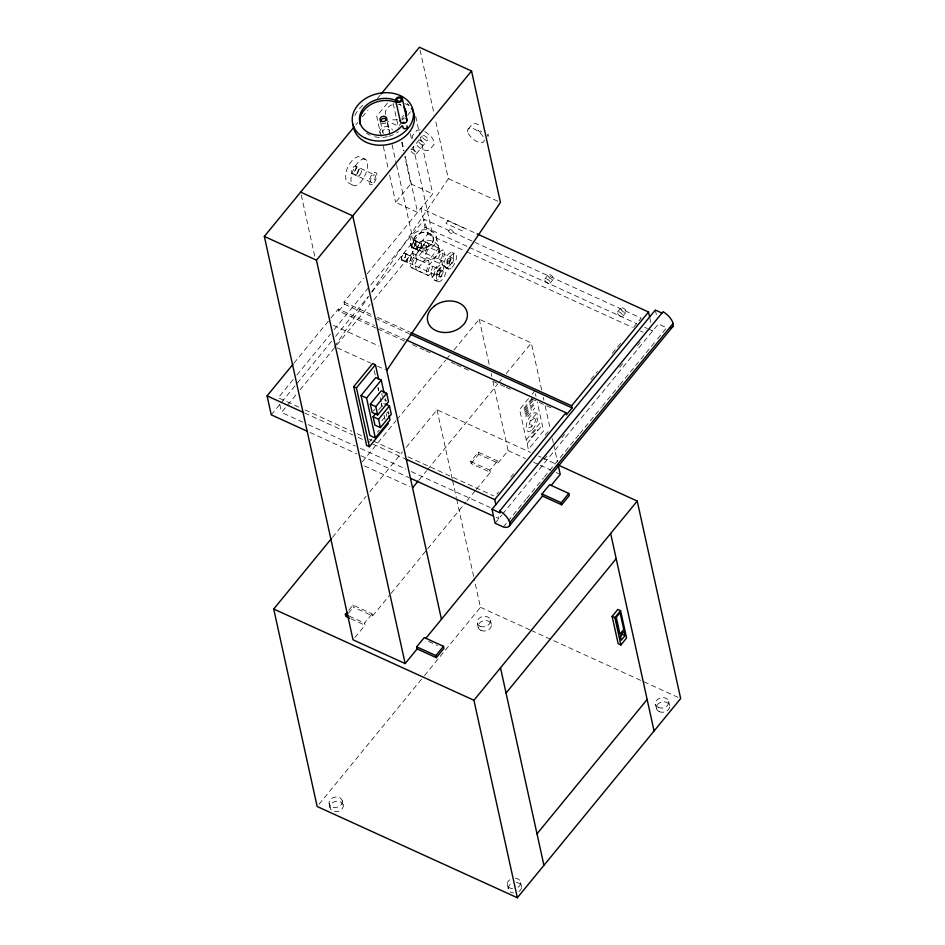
<?xml version="1.0" encoding="UTF-8"?>
<svg xmlns="http://www.w3.org/2000/svg" width="945" height="945" viewBox="0 0 945 945"><rect width="100%" height="100%" fill="white"/><g stroke="black" fill="none" stroke-linecap="round" stroke-linejoin="round"><path stroke-width="0.71" stroke-dasharray="4.72 3.54" d="M334.624 346.661L368.408 296.754M371.704 291.887L448.332 178.676L435.137 118.68M381.78 420.856L384.532 417.501L383.906 414.642M355.84 124.823L357.706 122.543M362.384 116.837L367.995 109.998M377.35 98.587L380.15 95.161M387.415 103.159L376.701 116.247L381.745 139.21M402.216 121.881L398.636 126.24L388.312 121.539M407.579 115.337L411.146 110.978M410.945 149.842L422.344 135.95M416.355 153.787L427.754 139.884M405.263 156.386L417.572 212.377L395.636 202.384L410.827 183.85L404.826 156.575M468.094 129.016L472.913 123.677L476.245 123.724L480.497 125.673M293.907 363.152L329.994 319.138M330.915 318.016L338.322 308.991L374.48 325.458M376.275 328.175L338.782 311.082L344.452 304.172L343.992 302.081L363.447 278.338M367.156 273.826L432.763 193.855L420.147 136.423M293.198 379.559L278.302 397.739L299.695 407.484M296.919 375.011L330.455 334.117M334.176 329.581L424.518 219.382L474 241.932M271.25 414.831L280.57 403.468M281.504 402.334L331.837 340.932M335.569 336.373L368.196 296.576M371.928 292.029L425.061 227.225L420.891 208.266L475.796 233.285M302.932 422.191L281.527 412.445L296.435 394.266M300.156 389.718L370.003 304.526M373.736 299.978L427.754 234.088L424.518 219.382M415.28 241.117A3.367 1.5 -65.5 0 1 414.3 246.279A3.367 1.5 -65.5 0 1 411.985 245.098A3.367 1.5 -65.5 0 1 415.28 241.117L439.732 252.173A6.733 3 -65.5 0 1 444.457 251.748A6.733 3 -65.5 0 1 441.587 260.572L442.508 264.777L432.219 277.334L416.391 270.116L426.679 257.572L425.758 253.366A6.733 3 -65.5 0 0 428.628 244.531A6.733 3 -65.5 0 0 423.903 244.956L413.615 257.512A6.733 3 -65.5 0 0 410.744 266.348A6.733 3 -65.5 0 0 415.457 265.911L439.862 276.944M425.758 253.366L441.587 260.572L431.286 273.129A6.733 3 -65.5 0 1 426.573 273.566A6.733 3 -65.5 0 1 429.443 264.73L428.522 260.525L438.811 247.968L422.982 240.762M373.062 411.382L374.87 409.161M378.52 410.071L383.965 403.432M369.353 442.177L372.058 438.87M377.492 432.255L379.299 430.046M362.313 461.821L395.99 420.749M396.924 419.615L445.556 360.293M446.501 359.147L450.233 354.588M453.978 350.016L479.233 319.221L531.35 342.964L541.709 390.108M332.51 537.303L366.105 496.326M369.838 491.778L402.499 451.934M406.232 447.387L437.027 409.823L530.452 452.395M544.852 278.952L548.218 274.841M550.061 283.216L553.427 279.106M419.107 479.871L426.597 470.74M427.53 469.606L497.672 384.036M498.606 382.902L502.35 378.331M506.095 373.771L531.35 342.964M348.752 610.21L352.969 605.06L372.165 613.813L372.625 615.916L353.43 607.162L352.969 605.06M476.327 489.415L490.36 472.311L471.165 463.558L470.704 461.455L478.3 452.194L497.495 460.936L497.956 463.038L478.761 454.297L478.3 452.194M348.362 613.34L353.43 607.162M471.165 463.558L478.761 454.297M528.527 398.566L519.596 409.457L528.373 449.383L543.564 430.849L537.209 401.956M532.106 394.195L534.787 390.935M523.943 408.181L532.401 397.857M524.215 409.433L532.685 399.109M524.522 410.827L532.992 400.503M524.829 412.209L530.523 405.263M525.16 413.697L533.618 403.373M525.455 415.091L533.925 404.767M525.786 416.58L531.48 409.634M527.735 416.627L534.669 408.169M617.475 312.051L620.841 307.94M354.883 637.556L365.03 625.177L364.569 623.074L372.165 613.813M490.36 472.311L489.9 470.208L497.495 460.936M535.969 414.064L530.275 421.009L528.231 427.695L531.562 426.868L534.587 423.183L536.595 416.934L530.275 421.009L531.562 426.868M372.625 615.916L389.34 595.527M391.218 593.247L426.762 549.884M427.695 548.75L466.039 501.972M466.984 500.826L475.394 490.561M497.956 463.038L508.126 450.635L493.054 382.075M622.684 316.315L626.062 312.204M526.259 439.791L541.45 421.257M535.874 429.609L530.96 435.598L531.421 437.7M532.165 436.791L537.87 429.845M527.109 443.63L542.3 425.096M496.822 494.2L498.688 491.932M510.796 477.166L513.584 473.752M545.253 435.137L548.053 431.723M590.897 379.465L597.405 371.515M612.313 353.347L621.621 341.984M633.729 327.218L641.182 318.122L475.335 242.546M544.096 459.483L546.895 456.069M561.838 437.854L564.637 434.44M619.696 367.286L622.495 363.872M637.426 345.657L640.226 342.244M495.085 523.211L501.677 515.167M502.61 514.033L658.393 324.017L666.627 327.761L655.428 341.417M503.319 526.956L507.052 522.408M507.985 521.262L525.715 499.645M526.648 498.499L543.446 478.016M544.379 476.871L578.907 434.759M579.84 433.625L601.303 407.437M602.237 406.303L619.034 385.808M619.967 384.674L654.495 342.562M319.008 804.23L423.525 676.75M424.459 675.604L480.45 607.316L474.106 578.482M420.194 129.878L416.91 130.339L416.048 131.367L412.256 135.997L412.386 139.281M404.791 103.596L408.665 105.356M448.332 178.676L499.102 201.817M365.337 159.303A14.411 6.426 -65.5 0 0 351.268 176.467A14.411 6.426 -65.5 0 0 361.262 181.369A14.411 6.426 -65.5 0 0 365.337 159.303L358.155 156.516C349.118 160.154 343.555 172.533 346.461 181.771L353.241 185.456M410.827 183.85L432.763 193.855M355.544 166.119A4.146 1.843 -65.5 0 1 354.375 172.462A4.146 1.843 -65.5 0 1 351.493 171.057A4.146 1.843 -65.5 0 1 355.544 166.119L374.74 174.872A4.146 1.843 -65.5 0 1 373.57 181.216A4.146 1.843 -65.5 0 1 370.688 179.798A4.146 1.843 -65.5 0 1 374.74 174.872M352.06 173.632L371.267 182.385M425.061 227.225L467.917 246.751M469.252 247.354L636.635 323.639M644.667 327.301L647.349 328.517M648.683 329.132L652.7 330.963L652.085 328.163M427.754 234.088L465.2 251.157M466.535 251.772L632.382 327.348M640.403 331.01L643.084 332.227M451.934 252.433L454.675 253.685M427.66 243.054L443.488 250.26M415.528 240.585A3.957 1.76 -65.5 0 1 414.382 246.645A3.957 1.76 -65.5 0 1 411.666 245.251A3.957 1.76 -65.5 0 1 415.528 240.585L421.009 243.078A3.957 1.76 -65.5 0 1 419.863 249.149A3.957 1.76 -65.5 0 1 417.147 247.755A3.957 1.76 -65.5 0 1 421.009 243.078M441.894 253.26L452.856 258.257M412.433 247.212L423.407 252.209M439.425 259.485L450.399 264.494M412.185 247.744L417.666 250.248M426.679 257.572L442.508 264.777M442.354 265.002A8.564 3.815 -65.5 0 1 439.531 278.302A8.564 3.815 -65.5 0 1 433.909 274.723A8.564 3.815 -65.5 0 1 442.354 265.002L445.095 266.254A8.564 3.815 -65.5 0 1 442.272 279.555A8.564 3.815 -65.5 0 1 436.649 275.975A8.564 3.815 -65.5 0 1 445.095 266.254M445.839 267.813L448.58 269.065M412.776 253.354L428.522 260.525M405.275 253.225A3.886 1.736 -65.5 0 1 403.987 259.273A3.886 1.736 -65.5 0 1 401.436 257.642A3.886 1.736 -65.5 0 1 405.275 253.225L410.756 255.729A3.886 1.736 -65.5 0 1 409.468 261.777A3.886 1.736 -65.5 0 1 406.917 260.147A3.886 1.736 -65.5 0 1 410.756 255.729M405.051 253.697A3.367 1.5 -65.5 0 1 403.928 258.93A3.367 1.5 -65.5 0 1 401.719 257.524A3.367 1.5 -65.5 0 1 405.051 253.697L429.443 264.73L439.732 252.173L438.811 247.968M431.841 265.911A3.367 1.5 -65.5 0 1 430.731 271.144A3.367 1.5 -65.5 0 1 428.522 269.738A3.367 1.5 -65.5 0 1 431.841 265.911L442.815 270.908A3.367 1.5 -65.5 0 1 441.705 276.141A3.367 1.5 -65.5 0 1 439.496 274.735A3.367 1.5 -65.5 0 1 442.815 270.908M402.086 259.733L413.059 264.73M401.861 260.206L407.342 262.698M411.713 267.825L427.542 275.042M434.83 280.358L437.582 281.598M343.992 302.081L372.106 314.886M377.468 317.331L409.598 331.978M344.452 304.172L373.913 317.603M375.248 318.217L408.724 333.467M379.831 327.903L405.275 339.503M377.622 328.789L404.401 340.991M412.433 344.653L424.482 350.146M425.817 350.749L432.515 353.808M451.261 362.348L455.277 364.179M456.624 364.794L471.354 371.503M492.77 381.26L504.819 386.753M506.166 387.367L512.863 390.415M531.61 398.967L551.691 408.11M333.55 325.387L378.992 346.083M337.294 347.89L370.712 363.104M377.386 366.152L385.406 369.802M538.461 456.045L541.131 457.262M542.465 457.876L555.814 463.96M508.126 450.635L525.503 458.561M533.512 462.211L538.863 464.645M540.197 465.259L550.888 470.126M556.227 472.559L560.243 474.39M384.142 399.7L386.328 400.704M386.907 412.315L389.104 413.308M470.704 461.455L489.9 470.208M305.046 409.929L351.859 431.263M357.21 433.696L362.561 436.129M369.247 439.177L371.917 440.405M373.251 441.008L402.676 454.415M408.027 456.86L493.621 495.865M304.597 412.977L352.839 434.96M358.179 437.405L363.53 439.838M372.885 444.103L406.291 459.329M308.283 424.636L355.096 445.969M360.435 448.402L405.913 469.122M411.264 471.567L490.171 507.524M310.102 432.55L356.997 453.919M361.014 455.75L409.114 477.674M496.208 517.352L498.877 518.581L497.956 514.387M364.451 465.932L409.894 486.64M480.45 607.316L529.838 629.819M531.173 630.421L677.99 697.339M428.581 641.407L437.535 645.494M349.213 616.081L364.569 623.074M350.949 618.762L365.03 625.177M424.777 131.568C429.136 134.344 434.842 138.679 434.05 144.467L429.384 150.113C423.832 151.944 418.481 147.207 414.902 143.439M655.322 310.043L656.858 317.024M649.936 318.382L650.857 322.576M668.658 701.308L669.58 705.513M655.523 704.332L656.456 708.526M543.28 397.254L543.907 400.113M545.159 405.818L550.191 428.676M552.388 438.681L553.333 442.969M553.64 444.386L557.408 461.538M535.39 393.687L535.992 396.451M420.064 50.109L433.885 112.963M479.233 319.221L489.593 366.365M491.164 373.499L491.79 376.358M415.717 116.329L419.828 134.993M436.354 236.841L438.657 247.342M410.425 133.954L412.008 141.159M413.284 146.912L433.223 237.632M431.286 273.129L432.219 277.334M402.109 142.033L403.999 150.645M393.155 103.454L398.837 129.3M401.672 142.222L403.562 150.834M387.356 121.621L389.387 130.812M387.379 123.11L389.907 134.639M392.128 144.715L396.238 163.438M396.557 164.879L413.65 242.641M410.532 243.432L412.835 253.933A13.336 10.253 -12.4 0 0 433.72 258.209A13.336 10.253 -12.4 0 0 431.924 240.951A13.336 10.253 -12.4 0 0 412.563 251.264L412.835 253.933M415.457 265.911L416.391 270.116M490.384 620.074L491.305 624.267M380.504 121.822L382.819 132.324M383.327 146.392L388.371 169.356M389.635 175.108L395.636 202.384M437.027 409.823L452.242 479.009M452.56 480.45L456.364 497.755M456.671 499.196L473.788 577.041M477.26 623.086L478.182 627.291M520.636 882.63L521.557 886.835M507.311 884.331L508.233 888.536A6.733 5.186 -12.4 0 0 513.501 892.93M385.324 398.613L385.95 401.46M388.135 411.441L388.761 414.288M381.745 393.451L382.43 396.416M386.162 413.532L386.788 416.402M374.267 370.676L375.212 374.976M378.059 387.887L378.685 390.757M381.52 403.669L382.158 406.539M384.048 415.15L384.993 419.462M377.953 387.556L378.579 390.403M380.15 397.538L381.083 401.814M381.402 403.243L382.028 406.09M338.322 308.991L338.782 311.082M301.278 195.001L314.803 256.52M279.767 404.425L281.527 412.445M342.303 800.899A6.733 5.186 -12.4 0 1 333.254 807.325A6.733 5.186 -12.4 0 1 331.553 798.513A6.733 5.186 -12.4 0 1 342.303 800.899L343.224 805.093A6.733 5.186 -12.4 0 1 334.187 811.531A6.733 5.186 -12.4 0 1 332.475 802.718A6.733 5.186 -12.4 0 1 343.224 805.093M329.108 803.593L330.029 807.798M515.368 878.248A6.733 5.186 -12.4 0 1 520.53 881.968A6.733 5.186 -12.4 0 1 517.6 887.556M512.58 888.725A6.733 5.186 -12.4 0 1 507.406 885.004A6.733 5.186 -12.4 0 1 510.347 879.417M516.289 882.453A6.733 5.186 -12.4 0 1 521.463 886.162A6.733 5.186 -12.4 0 1 518.521 891.761M508.233 888.536A6.733 5.186 -12.4 0 1 512.84 882.89M379.819 133.009A6.45 4.961 -12.4 0 1 384.958 126.736A6.45 4.961 -12.4 0 1 392.388 130.126M383.552 133.481A3.367 2.587 -12.4 0 1 385.501 129.052A3.367 2.587 -12.4 0 1 389.245 132.17M385.95 122.874A3.367 2.587 -12.4 0 1 381.248 122.98M354.93 115.479A30.949 23.814 -12.4 0 1 363.967 104.458M407.165 103.477A30.949 23.814 -12.4 0 1 409.114 105.308M398.483 131.65A23.649 18.203 -12.4 0 1 396.534 132.985M393.344 134.698A23.649 18.203 -12.4 0 1 388.714 136.375M387.521 136.671A23.649 18.203 -12.4 0 1 371.279 135.761M369.991 135.23A23.649 18.203 -12.4 0 1 366.483 133.198M399.062 103.974A23.649 18.203 -12.4 0 1 401.2 105.521M401.696 120.109A2.209 1.701 -12.4 0 1 404.058 118.952M401.731 118.645A3.437 2.646 -12.4 0 1 404.283 117.983M403.669 115.503A10.1 7.773 -12.4 0 1 401.968 117.215M397.361 119.472A10.1 7.773 -12.4 0 1 389.824 119.035M385.477 114.475A10.1 7.773 -12.4 0 1 395.766 104.092M398.341 104.245A10.1 7.773 -12.4 0 1 400.692 104.919M447.776 220.752L445.981 223.398L462.436 230.899L464.231 228.253L447.776 220.752M425.817 242.05L415.516 254.595L416.438 258.8L426.738 246.255L425.817 242.05M480.025 626.204A6.733 5.186 -12.4 0 0 490.467 621.42A6.733 5.186 -12.4 0 0 480.97 617.097A6.733 5.186 -12.4 0 0 480.025 626.204M658.299 707.451A6.733 5.186 -12.4 0 0 668.741 702.667A6.733 5.186 -12.4 0 0 659.244 698.343A6.733 5.186 -12.4 0 0 658.299 707.451M659.22 711.656A6.733 5.186 -12.4 0 0 669.662 706.872A6.733 5.186 -12.4 0 0 660.165 702.537A6.733 5.186 -12.4 0 0 659.22 711.656M480.946 630.409A6.733 5.186 -12.4 0 0 491.4 625.625A6.733 5.186 -12.4 0 0 481.891 621.302A6.733 5.186 -12.4 0 0 480.946 630.409M411.288 151.448A3.367 1.536 39.3 0 0 416.107 154.094A3.367 1.536 39.3 0 0 413.579 149.901A3.367 1.536 39.3 0 0 411.288 151.448M418.009 247.2A10.1 7.773 -12.4 0 0 433.436 239.664A10.1 7.773 -12.4 0 0 418.883 233.545A10.1 7.773 -12.4 0 0 418.009 247.2M418.115 247.058A9.899 7.619 -12.4 0 0 433.235 239.676A9.899 7.619 -12.4 0 0 418.978 233.687A9.899 7.619 -12.4 0 0 418.115 247.058M418.883 142.175A3.367 1.536 39.3 0 0 423.703 144.821A3.367 1.536 39.3 0 0 421.175 140.64A3.367 1.536 39.3 0 0 418.883 142.175M422.675 137.545A3.367 1.536 39.3 0 0 427.494 140.191A3.367 1.536 39.3 0 0 424.966 136.009A3.367 1.536 39.3 0 0 422.675 137.545M620.924 309.405A3.367 1.536 39.3 0 0 625.72 312.441A3.367 1.536 39.3 0 0 623.712 308.365A3.367 1.536 39.3 0 0 620.924 309.405M548.289 276.306A3.367 1.536 39.3 0 0 553.085 279.342A3.367 1.536 39.3 0 0 551.089 275.267A3.367 1.536 39.3 0 0 548.289 276.306M448.273 230.722A3.367 1.536 39.3 0 0 453.068 233.758A3.367 1.536 39.3 0 0 451.072 229.682A3.367 1.536 39.3 0 0 448.273 230.722M468.318 133.422A10.1 4.619 39.3 0 0 482.706 142.53A10.1 4.619 39.3 0 0 476.705 130.304A10.1 4.619 39.3 0 0 468.318 133.422M416.272 249.456A13.336 10.253 -12.4 0 0 436.625 239.51A13.336 10.253 -12.4 0 0 417.418 231.442A13.336 10.253 -12.4 0 0 416.272 249.456M440.854 258.776A3.367 1.5 -65.5 0 0 442.236 253.437A3.367 1.5 -65.5 0 0 438.87 256.922A3.367 1.5 -65.5 0 0 440.854 258.776M438.964 274.889A3.367 1.5 -65.5 0 0 440.075 269.656A3.367 1.5 -65.5 0 0 436.744 273.483A3.367 1.5 -65.5 0 0 438.964 274.889M449.088 262.521A3.367 1.5 -65.5 0 0 450.47 257.182A3.367 1.5 -65.5 0 0 447.103 260.666A3.367 1.5 -65.5 0 0 449.088 262.521M449.017 261.671A2.173 0.969 -65.5 0 0 449.903 258.233A2.173 0.969 -65.5 0 0 447.729 260.477A2.173 0.969 -65.5 0 0 449.017 261.671M449.383 266.041A8.316 3.709 -65.5 0 0 452.797 252.87A8.316 3.709 -65.5 0 0 444.481 261.47A8.316 3.709 -65.5 0 0 449.383 266.041M452.123 267.293A8.316 3.709 -65.5 0 0 455.537 254.122A8.316 3.709 -65.5 0 0 447.221 262.722A8.316 3.709 -65.5 0 0 452.123 267.293M451.828 263.773A3.367 1.5 -65.5 0 0 453.21 258.434A3.367 1.5 -65.5 0 0 449.844 261.919A3.367 1.5 -65.5 0 0 451.828 263.773M438.858 274.286A2.445 1.087 -65.5 0 0 439.673 270.483A2.445 1.087 -65.5 0 0 437.252 273.259A2.445 1.087 -65.5 0 0 438.858 274.286M425.274 251.287A3.367 1.5 -65.5 0 0 426.254 246.113A3.367 1.5 -65.5 0 0 422.958 250.094A3.367 1.5 -65.5 0 0 425.274 251.287M414.902 263.927A3.367 1.5 -65.5 0 0 416.013 258.694A3.367 1.5 -65.5 0 0 412.693 262.521A3.367 1.5 -65.5 0 0 414.902 263.927M419.793 248.783A3.367 1.5 -65.5 0 0 420.773 243.609A3.367 1.5 -65.5 0 0 417.477 247.59A3.367 1.5 -65.5 0 0 419.793 248.783M409.421 261.434A3.367 1.5 -65.5 0 0 410.532 256.201A3.367 1.5 -65.5 0 0 407.212 260.017A3.367 1.5 -65.5 0 0 409.421 261.434M373.925 182.834A6.733 3 -65.5 0 0 375.827 172.51A6.733 3 -65.5 0 0 369.247 180.542A6.733 3 -65.5 0 0 373.925 182.834M478.335 130.422A1.819 0.827 39.3 0 0 480.934 132.064A1.819 0.827 39.3 0 0 479.847 129.867A1.819 0.827 39.3 0 0 478.335 130.422M359.856 174.967A4.146 1.843 -65.5 0 0 361.025 168.623A4.146 1.843 -65.5 0 0 356.986 173.549A4.146 1.843 -65.5 0 0 359.856 174.967M357.115 173.715A4.146 1.843 -65.5 0 0 358.285 167.371A4.146 1.843 -65.5 0 0 354.233 172.297A4.146 1.843 -65.5 0 0 357.115 173.715M617.557 313.516A3.367 1.536 39.3 0 0 622.353 316.551A3.367 1.536 39.3 0 0 620.345 312.476A3.367 1.536 39.3 0 0 617.557 313.516M544.922 280.417A3.367 1.536 39.3 0 0 549.718 283.453A3.367 1.536 39.3 0 0 547.71 279.377A3.367 1.536 39.3 0 0 544.922 280.417M532.378 429.514A10.1 4.512 -65.5 0 0 536.89 413.414A10.1 4.512 -65.5 0 0 526.755 423.348A10.1 4.512 -65.5 0 0 532.378 429.514"/><path stroke-width="1.42" d="M386.741 370.416L500.448 202.419L471.543 71.005L419.438 47.25L381.083 94.027M389.08 415.717L390.025 419.993L375.342 437.937L369.849 435.444L361.073 395.518L375.756 377.575L381.248 380.079L384.06 392.907M375.342 437.937L366.565 398.022L381.248 380.079M417.147 648.931L436.342 657.673L443.937 648.412L443.477 646.309L424.281 637.556L416.686 646.829L417.147 648.931L405.145 663.567L353.028 639.812L264.34 236.427L353.962 127.102M405.145 663.567L316.457 260.17L471.543 71.005M307.42 431.322L271.25 414.831L267.081 395.884L292.985 364.286M388.371 423.573L369.377 446.737L366.636 445.485L353.702 386.659L372.696 363.494L375.437 364.746L378.591 379.099M369.377 446.737L356.442 387.911L375.437 364.746M370.31 404.106L381.201 390.828L386.682 393.321L388.525 401.708L377.634 414.985L372.153 412.492L370.31 404.106L375.791 406.61L377.634 414.985M375.791 406.61L386.682 393.321M385.064 403.928L389.458 405.925L391.301 414.312L380.41 427.589L374.929 425.096L373.086 416.71L375.803 413.39M380.41 427.589L378.567 419.214L389.458 405.925M558.483 465.176L637.237 501.063L680.66 698.556L517.352 897.75L317.142 806.51L273.719 609.017L331.577 538.437M412.563 487.856L418.174 481.005M349.674 618.184L345.835 616.423L345.374 614.333L347.063 612.265M495.806 504.606L494.719 499.621L565.96 412.729L406.61 340.106M565.96 412.729L566.421 414.831L572.091 407.921L571.619 405.818L648.53 312.004L477.13 233.899M673.088 323.473L509.768 522.668A13.265 6.06 39.3 0 1 503.319 526.956L495.085 523.211L492.014 509.237L655.322 310.043L662.374 313.256M492.014 509.237L500.236 512.981L499.775 510.879L663.095 311.685A13.265 6.06 39.3 0 1 672.415 321.536A13.265 6.06 39.3 0 1 670.513 328.08M509.509 525.751L672.816 326.545M542.017 493.952L549.612 484.69L568.807 493.444L569.268 495.534L561.673 504.807L542.477 496.054L542.017 493.952L561.212 502.705L561.673 504.807M425.675 638.525L542.477 496.054M550.994 485.659L560.243 474.39L558.353 465.814M436.342 657.673L435.881 655.57L443.477 646.309M561.212 502.705L568.807 493.444M517.352 897.75L473.929 700.257L637.237 501.063M506.059 693.039L616.199 558.696M612.136 616.376L617.841 609.43L620.582 610.671L626.582 637.993L620.889 644.939L618.148 643.687L612.136 616.376L614.876 617.628L620.889 644.939M614.876 617.628L620.582 610.671M620.074 637.072L622.342 634.296L625.094 635.548L621.29 640.178L620.369 635.973L624.161 631.343L625.094 635.548M537.008 833.809L647.148 699.465M300.652 192.13L352.768 215.885L441.457 619.27M264.34 236.427L316.457 260.17M410.945 332.593L571.619 405.818M410.059 334.081L572.091 407.921M353.702 386.659L356.442 387.911M361.073 395.518L366.565 398.022M373.086 416.71L378.567 419.214M267.081 395.884L303.262 412.374M406.291 459.329L494.719 499.621M410.461 478.276L493.526 516.135M345.374 614.333L347.925 615.49M416.686 646.829L435.881 655.57M273.719 609.017L473.929 700.257M648.53 312.004L649.628 316.988M610.647 533.488L654.07 730.981M402.452 99.142A3.437 2.646 -12.4 0 1 397.597 102.202A3.437 2.646 -12.4 0 1 397.113 97.63A3.437 2.646 -12.4 0 1 402.452 99.142L407.071 120.157M395.66 100.182L400.278 121.196M500.507 667.832L543.93 865.325M487.939 134.533L488.01 136.045M380.469 121.137A3.367 2.587 -12.4 0 1 383.623 118.468A3.367 2.587 -12.4 0 1 387.072 120.31M411.5 108.368A30.949 23.814 -12.4 0 1 390.84 143.841A30.949 23.814 -12.4 0 1 353.146 124.279M402.133 125.638A23.649 18.203 -12.4 0 1 369.53 133.127A23.649 18.203 -12.4 0 1 363.601 108.084A23.649 18.203 -12.4 0 1 396.203 100.595M404.047 107.163A23.649 18.203 -12.4 0 1 406.22 116.329M406.858 125.839A2.209 1.701 -12.4 0 1 405.24 128.674A2.209 1.701 -12.4 0 1 403.078 126.417M360.281 124.256A23.649 18.203 -12.4 0 1 370.641 104.623A23.649 18.203 -12.4 0 1 396.664 102.698M404.507 109.266A23.649 18.203 -12.4 0 1 406.385 113.66M403.858 122.366A2.209 1.701 -12.4 0 1 403.291 122.401M405.877 118.444A3.437 2.646 -12.4 0 1 404.826 123.086A3.437 2.646 -12.4 0 1 400.314 120.487M499.775 510.879A13.265 6.06 39.3 0 1 509.768 522.668M620.062 612.667L616.258 617.298L619.955 634.107L623.759 629.464L620.062 612.667M434.464 305.896L430.944 309.239A20.211 15.545 -12.4 0 0 433.956 329.545A20.211 15.545 -12.4 0 0 460.345 327.584L463.865 324.241A20.211 15.545 -12.4 0 0 460.853 303.936A20.211 15.545 -12.4 0 0 434.464 305.896M365.42 138.147A30.949 23.814 -12.4 0 0 413.414 116.164A30.949 23.814 -12.4 0 0 369.767 96.272A30.949 23.814 -12.4 0 0 365.42 138.147M381.426 121.279A3.367 2.587 -12.4 0 0 386.659 118.881A3.367 2.587 -12.4 0 0 381.898 116.719A3.367 2.587 -12.4 0 0 381.426 121.279M398.117 101.292A2.209 1.701 -12.4 0 0 401.235 99.331A2.209 1.701 -12.4 0 0 397.81 98.363A2.209 1.701 -12.4 0 0 398.117 101.292"/></g></svg>
